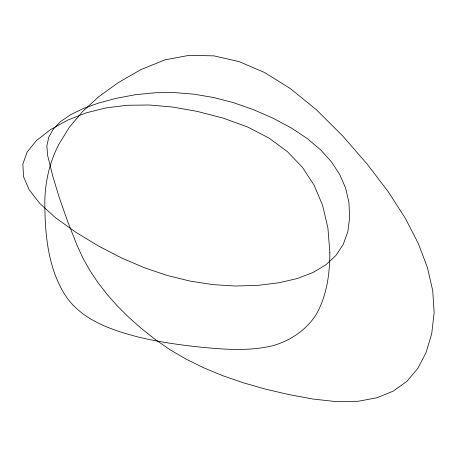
<?xml version="1.0" encoding="UTF-8"?>
<svg xmlns="http://www.w3.org/2000/svg" width="457" height="457" viewBox="0 0 457 457"><rect width="100%" height="100%" fill="white"/><g stroke="black" fill="none" stroke-linecap="round" stroke-linejoin="round"><path stroke-width="0.69" d="M329.868 252.624C329.748 273.994 326.869 295.776 316.113 314.61C306.156 330.177 290.395 340.671 272.778 345.715C249.711 351.244 225.889 349.536 202.508 347.331C181.395 345.189 160.356 342.207 139.671 337.392C112.719 330.422 83.437 320.997 66.568 297.239C48.036 269.624 44.986 235.172 44.82 202.794A101.505 76.776 -86.8 0 1 58.639 144.726L69.161 127.532L82.654 111.428L99.106 96.404L118.517 82.471L140.893 69.613L164.92 59.878L189.295 55.297L214.013 55.874L239.074 61.598L264.483 72.48L290.235 88.509L316.33 109.697L342.773 136.037L367.445 164.429L388.25 191.769L405.176 218.058L418.229 243.295L427.409 267.482L432.716 290.618L434.15 312.697L431.711 333.73L426.027 352.695L417.732 368.576L406.821 381.367L393.3 391.078L377.174 397.704L358.425 401.246L337.072 401.703L313.108 399.07L288.521 394.488L265.317 389.084L243.49 382.852L223.045 375.797L203.982 367.925L186.29 359.225L169.987 349.702L155.054 339.357L141.379 328.48L128.828 317.364L117.403 306.007L107.109 294.411L97.935 282.575L89.886 270.498L82.963 258.182L77.17 245.626L67.476 220.988L59.324 197.761L52.721 175.956L47.659 155.574L46.86 146.069L48.75 137.231L53.32 129.068L60.587 121.568L70.532 114.736L83.168 108.572L98.495 103.076L116.506 98.249L135.883 94.628L155.3 92.748L174.763 92.611L194.271 94.216L213.819 97.564L233.413 102.654L253.047 109.491L272.726 118.066L291.166 127.88L307.087 138.425L320.483 149.713L331.365 161.727L339.722 174.483L345.566 187.964L348.885 202.188L349.685 217.144L347.846 231.613L343.258 244.386L335.924 255.463L325.835 264.837L312.994 272.515L297.41 278.49L279.067 282.769L257.977 285.345L235.475 286.031L212.905 284.625L190.261 281.129L167.542 275.554L144.755 267.882L121.893 258.125L98.958 246.283L75.953 232.35L55.394 217.641L39.805 203.462L29.185 189.815L23.536 176.705L22.85 164.126L27.134 152.078L36.389 140.567L50.607 129.588L67.916 120.031L86.436 112.793L106.167 107.875L127.103 105.276L149.25 104.996L172.609 107.035L197.178 111.388L222.953 118.066L247.711 127.023L269.213 138.225L287.459 151.678L302.448 167.371L314.182 185.319L322.665 205.507L327.892 227.94L329.868 252.624"/></g></svg>
